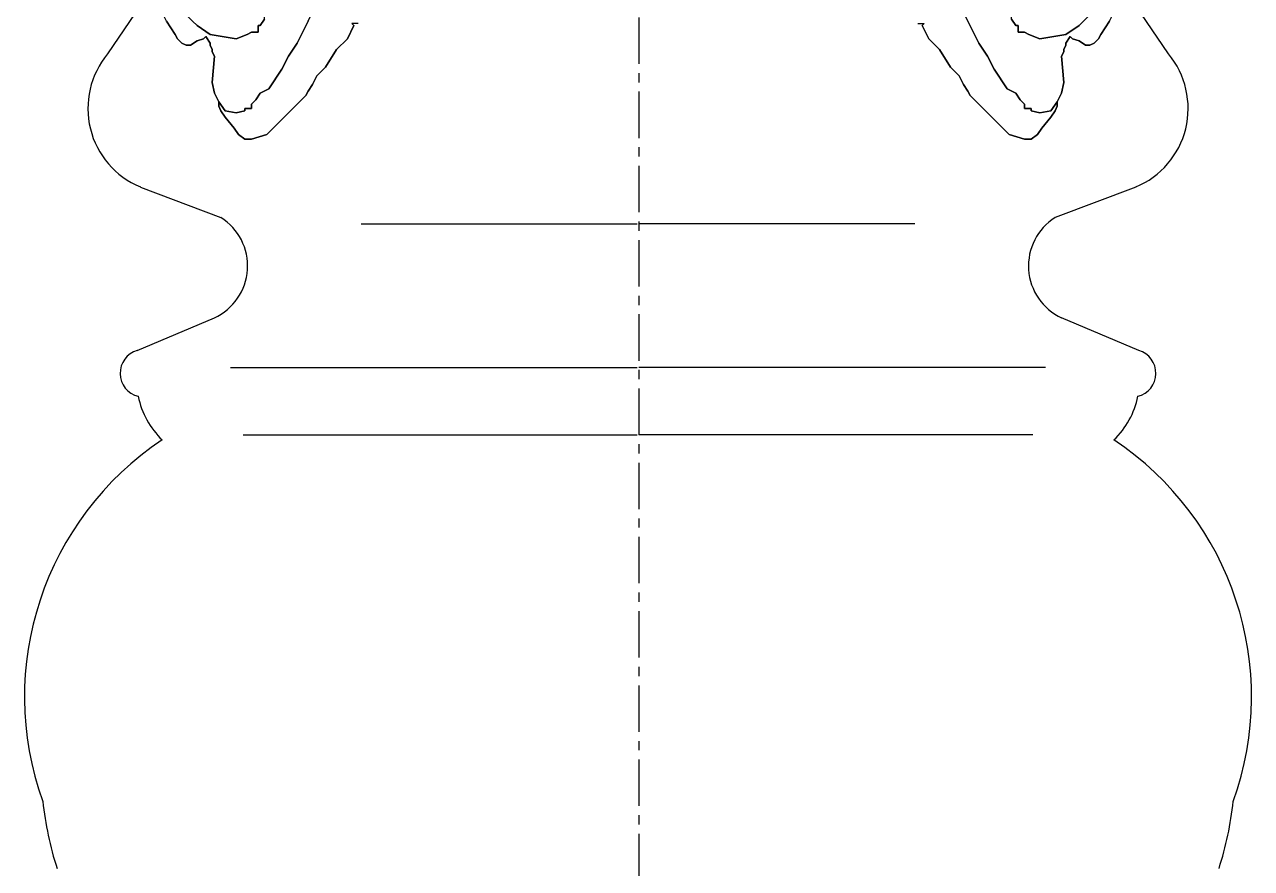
# Model space of a CAD drawing. Header units: millimetres. Extents: x 0 to 13338, y 0 to 11580.
# Drawn here: x 9350.6 to 9518.7, y 865.9 to 981.4 of the extents above; entities that cross this region are included whole.
import ezdxf

# ---------------------------------------------------------------- set-up
doc = ezdxf.new("R2010")
doc.units = ezdxf.units.MM
doc.linetypes.add('CENTER', pattern=[50.8, 31.75, -6.35, 6.35, -6.35])
doc.layers.add('axes', color=40, linetype='CENTER')
doc.layers.add('dwgmodels.com', color=250, linetype='Continuous')

# ---------------------------------------------------------------- blocks, each defined once
blk = doc.blocks.new('Public Light 12_side_dwgmodels.com')
at = {"color": 0}
for p, q in [((-72.77, 266.61), (-67.1, 274.97)), ((72.55, 266.61), (66.88, 274.97)), ((-63.52, 269.29), (-64.71, 271.08)), ((-39.33, 270.79), (-39.04, 270.49)), ((39.11, 270.79), (38.81, 270.49)), ((63.29, 269.29), (64.49, 271.08)), ((-63.22, 268.7), (-63.52, 269.29)), ((-59.34, 268.99), (-59.64, 268.7)), ((-58.74, 268.1), (-59.34, 268.99)), ((-39.04, 270.49), (-39.93, 268.7)), ((38.81, 270.49), (39.71, 268.7)), ((58.52, 268.1), (59.11, 268.99)), ((59.11, 268.99), (59.41, 268.7)), ((62.99, 268.7), (63.29, 269.29)), ((-62.62, 268.1), (-63.22, 268.7)), ((-62.02, 267.8), (-62.62, 268.1)), ((-61.43, 267.8), (-62.02, 267.8)), ((-60.53, 268.4), (-61.43, 267.8)), ((-59.64, 268.7), (-60.53, 268.4)), ((-58.74, 267.8), (-58.74, 268.1)), ((-58.44, 267.2), (-58.74, 267.8)), ((-39.93, 268.7), (-41.42, 267.2)), ((39.71, 268.7), (41.2, 267.2)), ((58.22, 267.2), (58.52, 267.8)), ((58.52, 267.8), (58.52, 268.1)), ((59.41, 268.7), (60.31, 268.4)), ((60.31, 268.4), (61.2, 267.8)), ((61.2, 267.8), (61.8, 267.8)), ((61.8, 267.8), (62.4, 268.1)), ((62.4, 268.1), (62.99, 268.7)), ((-58.44, 266.9), (-58.44, 267.2)), ((-58.14, 266.31), (-58.44, 266.9)), ((-58.44, 262.72), (-58.14, 266.31)), ((-41.42, 267.2), (-42.92, 264.81)), ((41.2, 267.2), (42.69, 264.81)), ((57.92, 266.31), (58.22, 266.9)), ((58.22, 262.72), (57.92, 266.31)), ((58.22, 266.9), (58.22, 267.2)), ((-42.92, 264.81), (-44.11, 263.62)), ((42.69, 264.81), (43.89, 263.62)), ((-58.14, 261.23), (-58.44, 262.72)), ((-44.71, 262.43), (-45.31, 261.53)), ((-44.11, 263.62), (-44.71, 262.43)), ((43.89, 263.62), (44.48, 262.43)), ((44.48, 262.43), (45.08, 261.53)), ((57.92, 261.23), (58.22, 262.72)), ((-57.55, 260.04), (-58.14, 261.23)), ((-45.6, 260.93), (-47.4, 259.14)), ((-45.31, 261.53), (-45.6, 260.93)), ((45.08, 261.53), (45.38, 260.93)), ((45.38, 260.93), (47.17, 259.14)), ((57.32, 260.04), (57.92, 261.23)), ((-57.55, 259.44), (-57.55, 260.04)), ((-57.25, 258.84), (-57.55, 259.44)), ((-47.4, 259.14), (-48.89, 257.65)), ((47.17, 259.14), (48.66, 257.65)), ((57.02, 258.84), (57.32, 259.44)), ((57.32, 259.44), (57.32, 260.04)), ((-56.65, 257.95), (-57.25, 258.84)), ((-55.46, 256.46), (-56.65, 257.95)), ((-48.89, 257.65), (-50.08, 256.46)), ((48.66, 257.65), (49.86, 256.46)), ((55.23, 256.46), (56.43, 257.95)), ((56.43, 257.95), (57.02, 258.84)), ((-54.86, 255.56), (-55.46, 256.46)), ((-53.96, 254.96), (-54.86, 255.56)), ((-50.98, 255.56), (-53.07, 254.96)), ((-50.08, 256.46), (-50.98, 255.56)), ((49.86, 256.46), (50.75, 255.56)), ((50.75, 255.56), (52.84, 254.96)), ((53.74, 254.96), (54.63, 255.56)), ((54.63, 255.56), (55.23, 256.46)), ((-53.07, 254.96), (-53.96, 254.96)), ((52.84, 254.96), (53.74, 254.96)), ((-68.29, 248.39), (-57.25, 244.21)), ((68.07, 248.39), (57.02, 244.21)), ((-38.03, 243.33), (-0.22, 243.33)), ((37.81, 243.33), (0, 243.33)), ((-68.71, 226.03), (-58.14, 230.48)), ((68.48, 226.03), (57.92, 230.48)), ((-55.93, 223.7), (-0.22, 223.7)), ((55.71, 223.7), (0, 223.7)), ((-54.2, 214.46), (-0.22, 214.46)), ((53.97, 214.46), (0, 214.46))]:
    blk.add_line(p, q, dxfattribs=at)
for points in [[(-61.13, 271.08), (-60.53, 270.49), (-58.74, 269.29), (-55.16, 268.7), (-53.66, 269.29), (-53.07, 269.59), (-52.17, 269.59), (-52.17, 270.19), (-52.17, 270.49), (-51.87, 270.49), (-51.28, 271.38)], [(60.9, 271.08), (60.31, 270.49), (58.52, 269.29), (54.93, 268.7), (53.44, 269.29), (52.84, 269.59), (51.95, 269.59), (51.95, 270.19), (51.95, 270.49), (51.65, 270.49), (51.05, 271.38)], [(-51.28, 271.38), (-51.87, 270.49), (-52.17, 270.49), (-52.17, 270.19), (-52.17, 269.59), (-53.07, 269.59), (-53.66, 269.29), (-55.16, 268.7), (-58.74, 269.29), (-60.53, 270.49), (-61.13, 271.08)], [(-64.71, 271.08), (-63.52, 269.29), (-63.22, 268.7), (-62.62, 268.1), (-62.02, 267.8), (-61.43, 267.8), (-60.53, 268.4), (-59.64, 268.7), (-59.34, 268.99), (-58.74, 268.1), (-58.74, 267.8), (-58.44, 267.2), (-58.44, 266.9), (-58.14, 266.31), (-58.44, 262.72), (-58.14, 261.23), (-57.55, 260.04), (-56.65, 258.84), (-55.16, 258.55), (-53.96, 258.84), (-53.96, 259.14), (-53.66, 259.14), (-53.07, 259.14), (-53.07, 259.74), (-52.47, 260.34), (-51.87, 261.23), (-50.68, 261.83), (-48.89, 264.52), (-47.99, 266.31), (-46.8, 268.1), (-45.31, 271.08)], [(-63.52, 273.77), (-62.02, 271.98), (-61.43, 271.38), (-61.13, 271.08), (-60.53, 270.49), (-58.74, 269.29), (-55.16, 268.7), (-53.66, 269.29), (-53.07, 269.59), (-52.17, 269.59), (-52.17, 270.19), (-52.17, 270.49), (-51.87, 270.49), (-51.28, 271.38), (-51.28, 272.58), (-51.28, 273.17), (-51.28, 273.47), (-50.98, 273.47)], [(51.05, 271.38), (51.65, 270.49), (51.95, 270.49), (51.95, 270.19), (51.95, 269.59), (52.84, 269.59), (53.44, 269.29), (54.93, 268.7), (58.52, 269.29), (60.31, 270.49), (60.9, 271.08)], [(64.49, 271.08), (63.29, 269.29), (62.99, 268.7), (62.4, 268.1), (61.8, 267.8), (61.2, 267.8), (60.31, 268.4), (59.41, 268.7), (59.11, 268.99), (58.52, 268.1), (58.52, 267.8), (58.22, 267.2), (58.22, 266.9), (57.92, 266.31), (58.22, 262.72), (57.92, 261.23), (57.32, 260.04), (56.43, 258.84), (54.93, 258.55), (53.74, 258.84), (53.74, 259.14), (53.44, 259.14), (52.84, 259.14), (52.84, 259.74), (52.25, 260.34), (51.65, 261.23), (50.46, 261.83), (48.66, 264.52), (47.77, 266.31), (46.57, 268.1), (45.08, 271.08)], [(63.29, 273.77), (61.8, 271.98), (61.2, 271.38), (60.9, 271.08), (60.31, 270.49), (58.52, 269.29), (54.93, 268.7), (53.44, 269.29), (52.84, 269.59), (51.95, 269.59), (51.95, 270.19), (51.95, 270.49), (51.65, 270.49), (51.05, 271.38), (51.05, 272.58), (51.05, 273.17), (51.05, 273.47), (50.75, 273.47)], [(-57.55, 260.04), (-58.14, 261.23), (-58.44, 262.72), (-58.14, 266.31), (-58.44, 266.9), (-58.44, 267.2), (-58.74, 267.8), (-58.74, 268.1), (-59.34, 268.99), (-59.64, 268.7), (-60.53, 268.4), (-61.43, 267.8), (-62.02, 267.8), (-62.62, 268.1), (-63.22, 268.7), (-63.52, 269.29), (-64.71, 271.08), (-65.31, 272.28)], [(-45.31, 271.08), (-46.8, 268.1), (-47.99, 266.31), (-48.89, 264.52), (-50.68, 261.83), (-51.87, 261.23), (-52.47, 260.34), (-53.07, 259.74), (-53.07, 259.14), (-53.66, 259.14), (-53.96, 259.14), (-53.96, 258.84), (-55.16, 258.55), (-56.65, 258.84), (-57.55, 260.04), (-57.55, 259.44), (-57.25, 258.84), (-56.65, 257.95), (-55.46, 256.46), (-54.86, 255.56), (-53.96, 254.96), (-53.07, 254.96), (-50.98, 255.56), (-50.08, 256.46), (-48.89, 257.65), (-47.4, 259.14), (-45.6, 260.93), (-45.31, 261.53), (-44.71, 262.43), (-44.11, 263.62), (-42.92, 264.81), (-41.42, 267.2), (-39.93, 268.7), (-39.04, 270.49), (-39.33, 270.79)], [(-57.55, 260.04), (-56.65, 258.84), (-55.16, 258.55), (-53.96, 258.84), (-53.96, 259.14), (-53.66, 259.14), (-53.07, 259.14), (-53.07, 259.74), (-52.47, 260.34), (-51.87, 261.23), (-50.68, 261.83), (-48.89, 264.52), (-47.99, 266.31), (-46.8, 268.1), (-45.31, 271.08), (-45.01, 271.68)], [(-38.44, 270.79), (-39.33, 270.79), (-39.04, 270.49), (-39.93, 268.7), (-41.42, 267.2), (-42.92, 264.81), (-44.11, 263.62), (-44.71, 262.43), (-45.31, 261.53), (-45.6, 260.93), (-47.4, 259.14), (-48.89, 257.65), (-50.08, 256.46), (-50.98, 255.56), (-53.07, 254.96), (-53.96, 254.96), (-54.86, 255.56), (-55.46, 256.46), (-56.65, 257.95), (-57.25, 258.84), (-57.55, 259.44), (-57.55, 260.04)], [(45.08, 271.08), (46.57, 268.1), (47.77, 266.31), (48.66, 264.52), (50.46, 261.83), (51.65, 261.23), (52.25, 260.34), (52.84, 259.74), (52.84, 259.14), (53.44, 259.14), (53.74, 259.14), (53.74, 258.84), (54.93, 258.55), (56.43, 258.84), (57.32, 260.04), (57.32, 259.44), (57.02, 258.84), (56.43, 257.95), (55.23, 256.46), (54.63, 255.56), (53.74, 254.96), (52.84, 254.96), (50.75, 255.56), (49.86, 256.46), (48.66, 257.65), (47.17, 259.14), (45.38, 260.93), (45.08, 261.53), (44.48, 262.43), (43.89, 263.62), (42.69, 264.81), (41.2, 267.2), (39.71, 268.7), (38.81, 270.49), (39.11, 270.79)], [(38.21, 270.79), (39.11, 270.79), (38.81, 270.49), (39.71, 268.7), (41.2, 267.2), (42.69, 264.81), (43.89, 263.62), (44.48, 262.43), (45.08, 261.53), (45.38, 260.93), (47.17, 259.14), (48.66, 257.65), (49.86, 256.46), (50.75, 255.56), (52.84, 254.96), (53.74, 254.96), (54.63, 255.56), (55.23, 256.46), (56.43, 257.95), (57.02, 258.84), (57.32, 259.44), (57.32, 260.04)], [(57.32, 260.04), (56.43, 258.84), (54.93, 258.55), (53.74, 258.84), (53.74, 259.14), (53.44, 259.14), (52.84, 259.14), (52.84, 259.74), (52.25, 260.34), (51.65, 261.23), (50.46, 261.83), (48.66, 264.52), (47.77, 266.31), (46.57, 268.1), (45.08, 271.08), (44.78, 271.68)], [(57.32, 260.04), (57.92, 261.23), (58.22, 262.72), (57.92, 266.31), (58.22, 266.9), (58.22, 267.2), (58.52, 267.8), (58.52, 268.1), (59.11, 268.99), (59.41, 268.7), (60.31, 268.4), (61.2, 267.8), (61.8, 267.8), (62.4, 268.1), (62.99, 268.7), (63.29, 269.29), (64.49, 271.08), (65.08, 272.28)]]:
    blk.add_lwpolyline(points, dxfattribs=at)
for centre, radius, start, end in [((-63.84, 259.15), 11.64, 140.1297, 247.5004), ((63.62, 259.15), 11.64, 292.4996, 39.8703), ((-61.43, 237.59), 7.83, 294.8159, 57.7213), ((61.21, 237.59), 7.83, 122.2787, 245.1841), ((-67.8, 222.9), 3.26, 106.2196, 255.8823), ((67.57, 222.9), 3.26, 284.1177, 73.7804), ((-57.53, 221.93), 11.27, 191.2184, 226.4032), ((57.31, 221.93), 11.27, 313.5968, 348.7816), ((-41.97, 178.62), 42.19, 123.5863, 199.8581), ((41.75, 178.62), 42.19, 340.1419, 56.4137), ((-36.58, 169.04), 45.32, 186.0139, 197.8994), ((36.36, 169.04), 45.32, 342.1006, 353.9861)]:
    blk.add_arc(centre, radius, start, end, dxfattribs=at)
at = {"layer": 'axes', "ltscale": 0.2}
blk.add_line((0, 2283.29), (0, -220.02), dxfattribs=at)

msp = doc.modelspace()

# ---------------------------------------------------------------- block references
at = {"layer": 'dwgmodels.com'}
msp.add_blockref('Public Light 12_side_dwgmodels.com', (9434.77, 710.8), dxfattribs=at)

doc.saveas('drawing.dxf')
